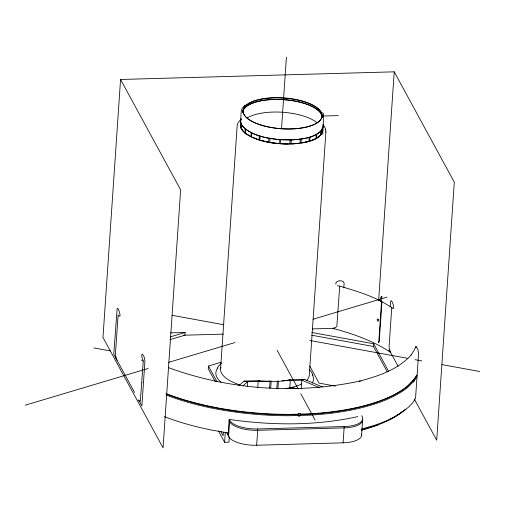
<?xml version="1.0" encoding="UTF-8"?>
<svg xmlns="http://www.w3.org/2000/svg" width="505" height="505" viewBox="0 0 505 505"><rect width="100%" height="100%" fill="white"/><g stroke="black" fill="none" stroke-linecap="round" stroke-linejoin="round"><path stroke-width="0.76" d="M120.562 79.474L102.976 337.479L163.046 447.859L180.632 189.855L120.562 79.474L394.228 71.824L454.298 182.204L436.711 440.215L414.251 398.944M143.268 361.094L140.289 401.462L139.658 401.424L138.616 399.909L141.88 405.913L143.363 384.185L143.035 382.828L143.452 382.828L144.935 361.1L144.19 356.909L142.397 354.276L141.747 354.643L141.754 356.423L143.268 361.094L141.451 360.065M170.538 332.877L185.127 332.473L184.944 335.187L169.888 339.669M221.108 362.243L208.432 366.03L208.249 368.745L215.338 381.774M220.584 368.871L237.154 125.802L237.937 123.005L241.068 119.041M240.639 120.613C239.446 125.947 247.463 127.626 244.881 132.998C240.247 129.886 239.591 123.706 241.112 118.738M251.219 132.695L250.941 136.767L244.931 133.049L241.264 128.882L241.541 124.804L240.626 120.556L241.276 119.167M223.336 432.343L223.109 435.733L220.672 431.264M229.302 436.819L228.935 442.203L224.618 442.323L225.299 432.324M227.648 434.622L228.247 432.955L229.169 419.371L231.189 419.724C273.148 425.481 316.307 425.86 357.799 416.593M361.536 434.111A23.64 9.197 3.9 0 1 343.091 442.828L256.666 445.246A23.64 9.197 3.9 0 1 228.563 436.591L229.674 420.299L229.169 419.371M251.761 132.941L251.484 137.013L259.046 139.942L259.324 135.864M260.17 136.11L259.892 140.188L268.66 142.296L268.938 138.225M247.28 386.293L247.589 381.717L244.117 381.086L238.833 385.795M270.024 138.414L269.746 142.486L279.151 143.685L279.429 139.614M257.809 387.24L258.257 380.688L266.709 381.439A44.472 17.309 3.9 0 0 282.958 380.985L290.356 379.792L289.807 387.802L292.793 387.859L296.126 388.604M256.666 445.246L257.777 428.947A23.64 9.197 3.9 0 1 229.674 420.299M280.641 139.696L280.363 143.773L289.826 144.001L290.104 139.929M281.594 127.752L286.411 57.141M269.569 388.023L270.042 381.123M270.712 388.086L271.135 381.875M291.309 139.898L291.031 143.969L299.964 143.224L300.241 139.153M301.321 139.001L301.043 143.073L308.883 141.394L309.161 137.316M310.013 137.076L309.735 141.154L315.972 138.616L316.25 134.545M316.812 134.261L316.534 138.332L320.732 135.075L321.01 131.003M301.232 388.579L301.801 380.202L304.496 379.394L322.48 386.956M323.642 115.096L323.137 126.635C323.56 141.564 303.858 142.789 292.963 143.919C276.62 144.316 258.907 142.719 245.108 133.162L245.386 129.091C259.185 138.648 276.898 140.238 293.241 139.841C303.499 138.566 318.699 138.187 323.061 126.919M322.764 134.286L322.922 131.938M323.187 124.918C324.873 126.944 326.041 129.469 325.87 132.152L309.3 375.221A44.472 17.309 3.9 0 1 306.642 380.391M337.422 285.742L339.726 286.139L336.854 326.224L335.68 327.474L332.934 328.319L312.443 328.913M343.798 287.957L344.113 283.305L343.507 281.815L341.689 280.868L339.272 280.78L337.075 281.582L335.8 283.008L335.939 284.277M343.091 442.828L344.202 426.536A23.64 9.197 3.9 0 0 362.186 416.593L361.681 415.672M361.599 435.316L362.615 420.381M387.234 371.844L373.511 346.493L373.694 343.772L311.894 332.505M378.624 300.727L394.228 71.824M390.163 306.44L390.832 300.734L391.564 300.955L392.435 302.375L393.281 304.767L393.521 308.536L392.682 308.372C377.14 297.218 358.02 291.492 339.726 286.139M391.779 307.223L389.09 346.6L389.393 349.321L390.693 352.597L388.276 350.849A149.379 58.125 3.9 0 0 332.845 328.401L332.612 328.351M411.184 355.028L414.959 348.759L415.407 346.998L416.063 346.632L417.856 349.264L418.601 353.456L417.117 375.177L416.701 375.177L417.023 376.541L415.546 398.262L413.317 401.961A155.287 60.43 3.9 0 1 373.82 425.538L361.485 429.042M276.791 388.692L277.321 380.928M277.946 388.553L278.47 380.89M166.088 393.591A155.287 60.43 3.9 0 0 289.883 414.371L308.896 413.841A155.287 60.43 3.9 0 0 408.229 385.637L413.469 380.271A1.345 0.391 -78.7 0 1 414.214 379.52L417.117 375.177M417.023 376.541L414.113 380.972A1.345 0.391 -78.7 0 1 413.368 381.723L412.642 380.953L407.503 386.161A154.549 60.139 3.9 0 1 300.828 414.567M240.405 124.514L240.696 123.378M322.828 130.82L322.764 129.349M416.063 346.632L415.849 347.465L416.587 347.194M321.571 130.101L323.105 126.749M217.207 368.309L218.551 366.081L221.323 363.284M416.701 375.177L413.557 380.019L414.125 380.915M244.862 105.046L241.945 108.739L241.257 111.22L240.329 124.798L241.264 128.882M411.67 354.396C398.363 369.654 378.245 376.168 359.289 381.231L360.261 381.01C296.984 394.519 229.491 390.005 168.72 367.716M413.368 381.685L408.135 386.994A155.287 60.43 3.9 0 1 308.801 415.198L289.794 415.729A155.287 60.43 3.9 0 1 165.993 394.948M405.401 409.164C393.142 420.091 377.115 425.822 361.498 430.178M389.62 350.135L388.919 350.628L390.169 351.53M332.845 328.401L334.411 328.282M242.949 385.858L247.589 381.717L271.179 381.054M402.334 411.43L399.398 413.885L389.639 419.712M413.456 380.328L412.642 380.953M413.557 380.019L414.22 379.558M377.898 424.894L361.548 430.045M170.071 336.955L185.127 332.473M25.25 405.187L148.123 368.486M168.487 362.407L234.863 342.579M313.188 319.192L380.315 299.137M381.824 298.689L387.108 297.11M322.461 116.043L338.306 115.601M183.365 335.232L223.229 334.121M244.117 381.086L259.734 380.65M288.873 379.836L304.496 379.394M282.118 380.751L301.801 380.202L319.716 387.733M257.777 428.947L344.202 426.536M228.247 432.955L211.595 430.071A155.287 60.43 3.9 0 1 164.516 416.675M93.905 347.945L110.279 350.899M311.705 335.219L373.511 346.493M335.276 386.079L319.046 383.125L309.716 365.986M172.085 315.303L223.879 324.765M309.881 340.477L407.939 358.392M414.889 359.661L421.839 360.93M441.913 364.597L479.75 371.51M134.564 392.467L113.764 354.245L117.166 308.378L117.905 308.606L118.77 310.019L120.076 314.83L119.855 316.187L119.022 316.023L118.113 314.868L115.43 354.251L116.062 357.875M241.541 124.804C250.6 136.142 266.514 137.928 279.985 139.683C293.916 140.043 310.013 140.434 321.224 130.833L320.991 134.81L322.84 130.877L322.373 128.724M309.628 369.603L311.894 372.766L312.822 375.158M378.434 319.589L378.34 319.444A1.111 0.739 71.7 0 0 377.153 319.482L377.418 320.801A1.111 0.739 71.7 0 0 378.605 320.744L378.491 319.69M389.241 349.927L398.098 366.207M277.112 350.255L298.146 388.901M300.759 393.704L315.126 420.109M208.432 366.03L217.017 381.799M229.081 420.734L229.579 421.656A23.64 9.197 3.9 0 0 257.689 430.304L344.107 427.893A23.64 9.197 3.9 0 0 362.558 419.169M218.394 430.891L224.618 442.323M373.694 343.772L388.534 371.188M117.027 360.242L115.961 357.786M226.682 432.551L228.563 436.591M322.739 112.539L323.623 114.831M325.687 129.615L325.719 129.962M325.845 131.792L325.87 132.152M322.992 124.596L323.137 126.635M297.319 128.579A39.478 15.365 3.9 0 1 243.517 109.156A39.478 15.365 3.9 0 1 306.402 102.572A39.478 15.365 3.9 0 1 298.076 128.497M247.399 117.804A39.895 15.522 3.9 0 1 282.996 112.287A39.895 15.522 3.9 0 1 317.14 122.797M242.665 112.274A39.895 15.522 3.9 0 1 278.236 99.416A39.706 15.453 3.9 0 1 320.883 113.486M321.054 113.549A39.895 15.522 3.9 0 0 278.236 99.416A39.706 15.453 3.9 0 0 242.855 112.217M321.344 114.042A39.895 15.522 3.9 0 1 322.266 117.324M321.167 113.972A39.706 15.453 3.9 0 1 322.089 117.242M322.228 131.609A40.899 15.914 3.9 0 1 321.426 133.541M319.046 136.255A40.899 15.914 3.9 0 1 317.954 137.101M315.347 138.673A40.899 15.914 3.9 0 1 312.204 140.074M308.574 141.28A40.899 15.914 3.9 0 1 303.088 142.549M297.792 143.325A40.899 15.914 3.9 0 1 293.317 143.704M287.604 143.874A40.899 15.914 3.9 0 1 282.491 143.748M277.371 143.369A40.899 15.914 3.9 0 1 270.188 142.404M268.098 142.019A40.899 15.914 3.9 0 1 261.539 140.485M256.565 138.9A40.899 15.914 3.9 0 1 253.952 137.89M248.712 135.302A40.899 15.914 3.9 0 1 246.983 134.204M246.453 133.831A40.899 15.914 3.9 0 1 245.215 132.884M243.637 131.42A40.899 15.914 3.9 0 1 241.276 127.91M241.043 127.235A40.899 15.914 3.9 0 1 240.797 125.89M293.942 387.935A41.517 16.154 3.9 0 1 291.379 388.705M293.828 388.029A41.372 16.097 3.9 0 1 291.934 388.61M312.336 374.786A48.909 19.032 3.9 0 1 312.254 383.099M221.089 382.19A48.909 19.032 3.9 0 1 217.844 368.019M301.87 383.8A44.472 17.309 3.9 0 1 292.01 387.354L287.389 388.301A44.472 17.309 3.9 0 1 285.293 388.629M239.85 384.898A44.472 17.309 3.9 0 1 220.868 367.438M298.461 414.637A154.549 60.139 3.9 0 1 166.517 394.077M381.881 296.41L378.725 342.743L379.268 341.045L381.95 301.668L380.745 301.561L380.012 300.57L379.994 299.036L380.694 297.477L381.881 296.41M261.565 125.202A39.706 15.453 3.9 0 0 322.184 116.125A39.706 15.453 3.9 0 0 263.989 98.544A39.706 15.453 3.9 0 0 261.565 125.202M298.884 416.107A1.477 1.319 -28.6 0 0 300.759 414.397A1.477 1.319 -28.6 0 0 298.392 413.854A1.477 1.319 -28.6 0 0 298.884 416.107"/></g></svg>
